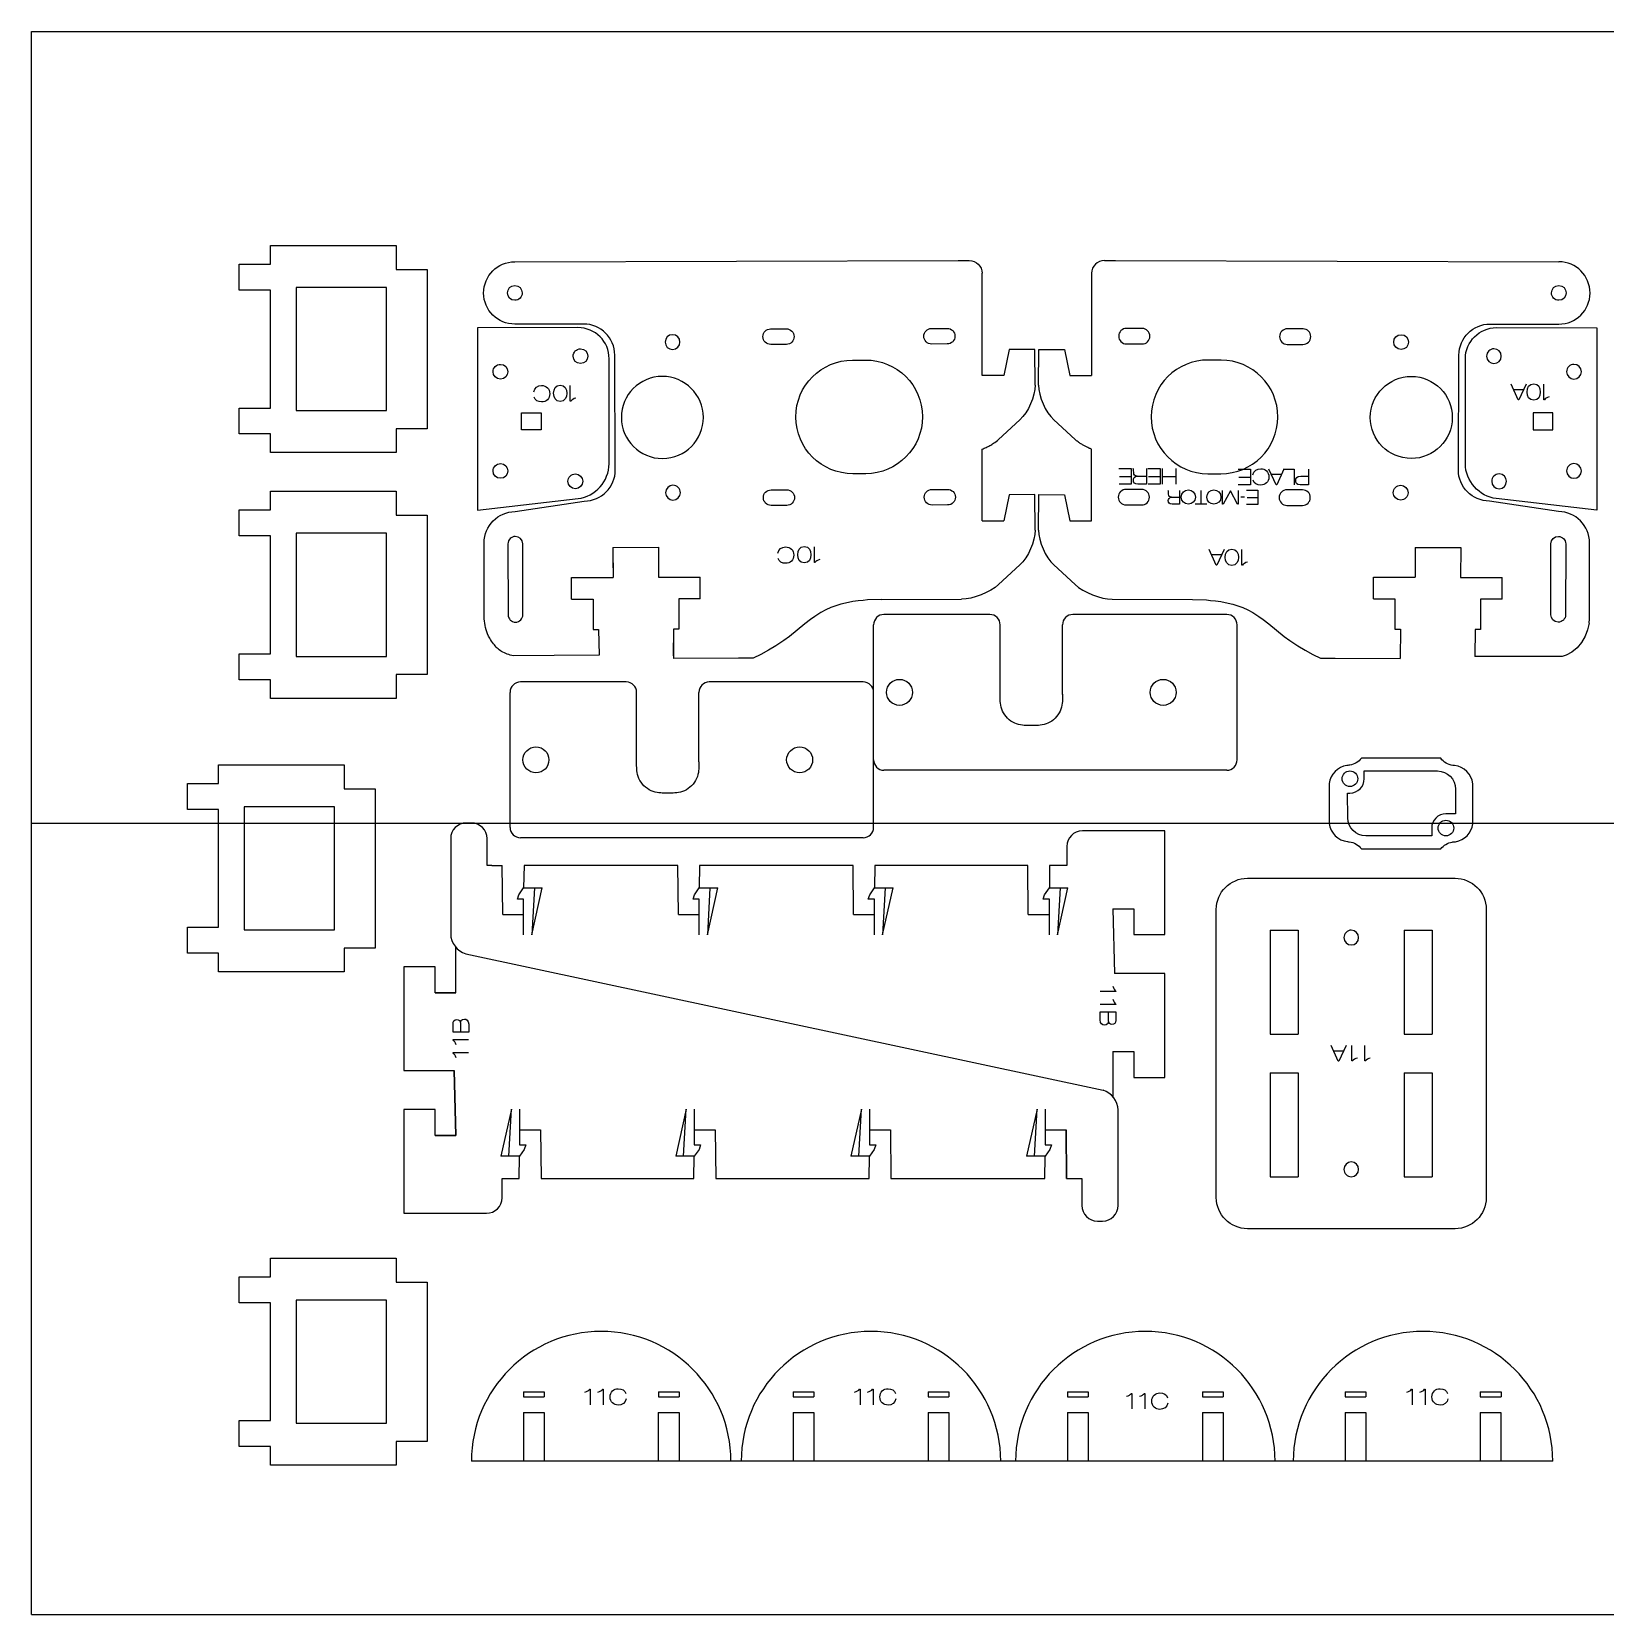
# Model space of a CAD drawing. Extents: x 0 to 610, y 0 to 305.
# Drawn here: x 0 to 303.2, y 0 to 304.8 of the extents above; entities that cross this region are included whole.
import ezdxf

# ---------------------------------------------------------------- set-up
doc = ezdxf.new("R2010")
doc.units = 0
doc.layers.add('CUTS', color=1, linetype='Continuous', true_color=0xff0000)
doc.layers.add('TEXT', color=5, linetype='Continuous', true_color=0x0000ff)
for name, color, linetype, lineweight, true_color in [('laser bed referance', 3, 'Continuous', 25, 0x00ff00), ('Layer 1', 1, 'Continuous', 25, 0xff0000), ('Referance lines', 2, 'Continuous', 25, 0xffff00)]:
    doc.layers.add(name, color=color, linetype=linetype, lineweight=lineweight, true_color=true_color)

msp = doc.modelspace()

# ---------------------------------------------------------------- linework, layer by layer
at = {"layer": 'CUTS', "color": 1, "lineweight": 25, "true_color": 0xff0000}
for p, q in [((93.07, 260.49), (178.51, 260.72)), ((178.51, 260.72), (180.64, 260.72)), ((206.68, 260.72), (208.81, 260.72)), ((208.81, 260.72), (294.26, 260.49)), ((183.12, 238.56), (183.12, 258.26)), ((204.2, 258.26), (204.2, 238.56)), ((188.3, 243.58), (187.32, 238.56)), ((193.3, 243.59), (188.3, 243.58)), ((193.32, 236.75), (193.3, 243.59)), ((194, 236.75), (194.02, 243.59)), ((194.02, 243.59), (199.02, 243.58)), ((199.02, 243.58), (200, 238.56)), ((187.32, 238.56), (183.12, 238.56)), ((200, 238.56), (204.2, 238.56)), ((200, 238.56), (204.2, 238.56)), ((183.12, 210.61), (183.12, 224.39)), ((204.2, 210.61), (204.2, 224.39)), ((188.3, 215.63), (187.32, 210.61)), ((193.3, 215.64), (188.3, 215.63)), ((193.32, 208.8), (193.3, 215.64)), ((194, 208.8), (194.02, 215.64)), ((194.02, 215.64), (199.02, 215.63)), ((199.02, 215.63), (200, 210.61)), ((183.12, 210.61), (187.32, 210.61)), ((200, 210.61), (204.2, 210.61)), ((111.99, 205.46), (120.78, 205.49)), ((111.99, 205.46), (112.01, 199.71)), ((111.99, 205.46), (111.99, 201.52)), ((120.78, 205.49), (120.8, 199.74)), ((120.78, 205.49), (120.79, 201.55)), ((266.54, 205.48), (266.52, 199.74)), ((266.54, 205.48), (275.33, 205.46)), ((275.33, 205.46), (275.31, 199.71)), ((104, 199.69), (112.01, 199.71)), ((104, 195.49), (104, 199.69)), ((120.8, 199.74), (128.8, 199.77)), ((128.8, 195.57), (128.8, 199.77)), ((258.52, 195.57), (258.52, 199.77)), ((258.52, 199.77), (266.52, 199.74)), ((275.31, 199.71), (283.32, 199.69)), ((283.32, 195.49), (283.32, 199.69)), ((104, 195.49), (108.18, 195.5)), ((108.18, 195.5), (108.18, 189.66)), ((128.8, 195.57), (124.66, 195.55)), ((128.8, 195.57), (124.66, 195.55)), ((124.66, 195.55), (124.66, 189.7)), ((124.66, 195.55), (124.66, 189.71)), ((159.26, 195.19), (158.21, 195.04)), ((160.19, 195.28), (159.26, 195.19)), ((161.01, 195.35), (160.19, 195.28)), ((163.65, 195.47), (161.01, 195.35)), ((163.65, 195.47), (179.16, 195.48)), ((208.16, 195.48), (223.68, 195.47)), ((223.68, 195.47), (226.32, 195.35)), ((226.32, 195.35), (227.13, 195.28)), ((227.13, 195.28), (228.06, 195.19)), ((228.06, 195.19), (229.11, 195.04)), ((258.52, 195.57), (262.66, 195.55)), ((262.66, 195.55), (262.66, 189.71)), ((283.32, 195.49), (279.15, 195.5)), ((279.15, 195.5), (279.15, 189.66)), ((150.91, 192.2), (150.08, 191.6)), ((152.06, 192.95), (150.91, 192.2)), ((152.99, 193.45), (152.06, 192.95)), ((153.99, 193.91), (152.99, 193.45)), ((155.92, 194.55), (153.99, 193.91)), ((156.79, 194.76), (155.92, 194.55)), ((158.21, 195.04), (156.79, 194.76)), ((229.11, 195.04), (230.53, 194.76)), ((230.53, 194.76), (231.4, 194.55)), ((231.4, 194.55), (233.33, 193.91)), ((233.33, 193.91), (234.33, 193.45)), ((234.33, 193.45), (235.26, 192.95)), ((235.26, 192.95), (236.42, 192.2)), ((236.42, 192.2), (237.24, 191.6)), ((87.23, 191.3), (87.21, 191.73)), ((108.18, 189.66), (109.22, 189.66)), ((109.22, 189.66), (109.36, 184.7)), ((123.63, 189.68), (123.61, 184.58)), ((124.66, 189.71), (123.63, 189.7)), ((124.66, 189.7), (123.63, 189.68)), ((123.63, 189.7), (123.68, 184.08)), ((148.99, 190.74), (145.99, 188.34)), ((150.08, 191.6), (148.99, 190.74)), ((237.24, 191.6), (238.33, 190.74)), ((238.33, 190.74), (241.33, 188.34)), ((262.66, 189.71), (263.7, 189.7)), ((263.7, 189.7), (263.64, 184.08)), ((278.1, 189.66), (278.05, 184.44)), ((279.15, 189.66), (278.1, 189.66)), ((299.77, 189.61), (299.27, 188.36)), ((300.05, 190.89), (299.77, 189.61)), ((300.05, 190.89), (300.11, 191.73)), ((143.35, 186.51), (141.98, 185.7)), ((144.94, 187.57), (143.35, 186.51)), ((145.99, 188.34), (144.94, 187.57)), ((241.33, 188.34), (242.38, 187.57)), ((242.38, 187.57), (243.97, 186.51)), ((243.97, 186.51), (245.34, 185.7)), ((297.74, 186.14), (296.76, 185.3)), ((298.59, 187.18), (297.74, 186.14)), ((299.27, 188.36), (298.59, 187.18)), ((100.66, 184.63), (92.82, 184.59)), ((109.36, 184.7), (100.66, 184.63)), ((136.16, 184.14), (123.68, 184.08)), ((138.98, 184.15), (136.16, 184.14)), ((140.47, 184.88), (138.98, 184.15)), ((141.98, 185.7), (140.47, 184.88)), ((245.34, 185.7), (246.85, 184.88)), ((246.85, 184.88), (248.34, 184.15)), ((248.34, 184.15), (251.16, 184.14)), ((251.16, 184.14), (263.64, 184.08)), ((294.87, 184.47), (278.07, 184.44)), ((295.66, 184.7), (294.87, 184.47)), ((296.76, 185.3), (295.66, 184.7)), ((87.73, 144.2), (87.73, 149.4)), ((218.33, 150.9), (202.43, 150.9)), ((218.33, 130.9), (218.33, 150.9)), ((88.66, 144.2), (87.73, 144.2)), ((88.66, 144.2), (90.66, 144.2)), ((90.77, 134.81), (90.66, 144.2)), ((94.87, 144.2), (94.79, 139.91)), ((124.5, 144.2), (94.87, 144.2)), ((124.6, 134.81), (124.5, 144.2)), ((124.5, 144.2), (124.5, 144.2)), ((128.7, 144.2), (128.63, 139.91)), ((158.26, 144.2), (128.7, 144.2)), ((128.7, 144.2), (128.7, 144.2)), ((158.36, 134.81), (158.26, 144.2)), ((158.26, 144.2), (158.26, 144.2)), ((162.46, 144.2), (162.39, 139.91)), ((191.91, 144.2), (162.46, 144.2)), ((192.01, 134.81), (191.91, 144.2)), ((191.91, 144.2), (191.91, 144.2)), ((234.24, 141.76), (274.23, 141.76)), ((90.77, 134.81), (94.77, 134.81)), ((124.6, 134.81), (128.6, 134.81)), ((158.36, 134.81), (162.36, 134.81)), ((192.01, 134.81), (196.01, 134.81)), ((208.33, 135.9), (212.33, 135.9)), ((208.33, 135.9), (208.63, 123.41)), ((212.33, 135.9), (212.33, 130.9)), ((280.23, 135.76), (280.24, 80.27)), ((238.64, 131.76), (244.04, 131.76)), ((238.64, 131.76), (238.64, 111.76)), ((244.04, 131.76), (244.04, 111.76)), ((264.44, 131.76), (269.84, 131.76)), ((264.44, 131.76), (264.44, 111.76)), ((269.84, 131.76), (269.84, 111.76)), ((81.73, 119.72), (81.73, 128.46)), ((212.33, 130.9), (218.33, 130.9)), ((83.63, 127.21), (206.44, 100.92)), ((77.73, 124.72), (71.73, 124.72)), ((71.73, 124.72), (71.73, 104.72)), ((77.73, 124.72), (71.73, 124.72)), ((71.73, 124.72), (71.73, 104.72)), ((77.73, 119.72), (77.73, 124.72)), ((77.73, 119.72), (77.73, 124.72)), ((218.33, 123.41), (208.63, 123.41)), ((218.33, 103.41), (218.33, 123.41)), ((77.73, 119.72), (81.73, 119.72)), ((81.73, 119.72), (77.73, 119.72)), ((238.64, 111.76), (244.04, 111.76)), ((264.44, 111.76), (269.84, 111.76)), ((208.33, 108.41), (212.33, 108.41)), ((208.33, 108.41), (208.33, 99.67)), ((212.33, 108.41), (212.33, 103.41)), ((71.73, 104.72), (81.43, 104.72)), ((71.73, 104.72), (81.43, 104.72)), ((81.73, 92.23), (81.43, 104.72)), ((81.43, 104.72), (81.73, 92.23)), ((238.64, 104.27), (244.04, 104.27)), ((238.64, 104.27), (238.64, 84.27)), ((244.04, 104.27), (244.04, 84.27)), ((264.44, 104.27), (269.84, 104.27)), ((264.44, 104.27), (264.44, 84.27)), ((269.84, 104.27), (269.84, 84.27)), ((212.33, 103.41), (218.33, 103.41)), ((77.73, 97.23), (71.73, 97.23)), ((71.73, 97.23), (71.73, 77.24)), ((77.73, 97.23), (71.73, 97.23)), ((71.73, 97.23), (71.73, 77.24)), ((77.73, 92.23), (77.73, 97.23)), ((77.73, 92.23), (77.73, 97.23)), ((77.73, 92.23), (81.73, 92.23)), ((81.73, 92.23), (77.73, 92.23)), ((94.05, 93.32), (98.05, 93.32)), ((98.05, 93.32), (98.15, 83.94)), ((127.69, 93.32), (131.69, 93.32)), ((131.69, 93.32), (131.79, 83.94)), ((161.46, 93.32), (165.46, 93.32)), ((165.46, 93.32), (165.56, 83.94)), ((195.29, 93.32), (199.29, 93.32)), ((195.29, 93.32), (199.29, 93.32)), ((199.39, 83.94), (199.29, 93.32)), ((199.29, 93.32), (199.39, 83.94)), ((127.59, 83.94), (127.66, 88.23)), ((161.36, 83.94), (161.42, 88.23)), ((195.19, 83.94), (195.27, 88.23)), ((98.15, 83.94), (127.59, 83.94)), ((131.79, 83.94), (161.36, 83.94)), ((165.56, 83.94), (195.19, 83.94)), ((199.39, 83.94), (201.39, 83.94)), ((199.39, 83.94), (201.39, 83.94)), ((201.39, 83.94), (202.33, 83.94)), ((202.33, 83.94), (202.33, 78.74)), ((238.64, 84.27), (244.04, 84.27)), ((264.44, 84.27), (269.84, 84.27)), ((71.73, 77.24), (87.63, 77.24)), ((94.73, 42.87), (98.73, 42.87)), ((94.73, 42.87), (94.73, 41.87)), ((98.73, 42.87), (98.73, 41.87)), ((120.76, 42.87), (124.76, 42.87)), ((120.76, 42.87), (120.76, 41.87)), ((124.76, 42.87), (124.76, 41.87)), ((146.7, 42.87), (150.7, 42.87)), ((146.7, 42.87), (146.7, 41.87)), ((150.7, 42.87), (150.7, 41.87)), ((172.73, 42.87), (176.73, 42.87)), ((172.73, 42.87), (172.73, 41.87)), ((176.73, 42.87), (176.73, 41.87)), ((199.56, 42.87), (203.56, 42.87)), ((199.56, 42.87), (199.56, 41.87)), ((203.56, 42.87), (203.56, 41.87)), ((225.59, 42.87), (229.59, 42.87)), ((225.59, 42.87), (225.59, 41.87)), ((229.59, 42.87), (229.59, 41.87)), ((253.07, 42.87), (257.07, 42.87)), ((253.07, 42.87), (253.07, 41.87)), ((257.07, 42.87), (257.07, 41.87)), ((279.1, 42.87), (283.1, 42.87)), ((279.1, 42.87), (279.1, 41.87)), ((283.1, 42.87), (283.1, 41.87)), ((94.73, 41.87), (98.73, 41.87)), ((120.76, 41.87), (124.76, 41.87)), ((146.7, 41.87), (150.7, 41.87)), ((172.73, 41.87), (176.73, 41.87)), ((199.56, 41.87), (203.56, 41.87)), ((225.59, 41.87), (229.59, 41.87)), ((253.07, 41.87), (257.07, 41.87)), ((279.1, 41.87), (283.1, 41.87)), ((94.73, 38.87), (98.73, 38.87)), ((94.73, 38.87), (94.73, 29.46)), ((98.73, 38.87), (98.73, 29.46)), ((120.73, 38.87), (124.73, 38.87)), ((120.73, 38.87), (120.73, 29.46)), ((124.73, 38.87), (124.73, 29.46)), ((146.7, 38.87), (150.7, 38.87)), ((146.7, 38.87), (146.7, 29.46)), ((150.7, 38.87), (150.7, 29.46)), ((172.7, 38.87), (176.7, 38.87)), ((172.7, 38.87), (172.7, 29.46)), ((176.7, 38.87), (176.7, 29.46)), ((199.56, 38.87), (203.56, 38.87)), ((199.56, 38.87), (199.56, 29.46)), ((203.56, 38.87), (203.56, 29.46)), ((225.56, 38.87), (229.56, 38.87)), ((225.56, 38.87), (225.56, 29.46)), ((229.56, 38.87), (229.56, 29.46)), ((253.07, 38.87), (257.07, 38.87)), ((253.07, 38.87), (253.07, 29.46)), ((257.07, 38.87), (257.07, 29.46)), ((279.07, 38.87), (283.07, 38.87)), ((279.07, 38.87), (279.07, 29.46)), ((283.07, 38.87), (283.07, 29.46)), ((293.07, 29.48), (84.73, 29.48))]:
    msp.add_line(p, q, dxfattribs=at)
at = {"layer": 'CUTS'}
for p, q in [((76.2, 259), (76.2, 228.32)), ((76.2, 211.68), (76.2, 181)), ((66.2, 159), (66.2, 128.32)), ((76.2, 63.99), (76.2, 33.31))]:
    msp.add_line(p, q, dxfattribs=at)
at = {"layer": 'CUTS', "color": 1, "lineweight": 25, "true_color": 0xff0000}
for points in [[(76.2, 228.32), (70.2, 228.32), (70.2, 223.72), (46, 223.72), (46, 227.32), (40, 227.32), (40, 232.31), (46, 232.31), (46, 255.01), (40, 255.01), (40, 260), (46, 260), (46, 263.6), (70.2, 263.6), (70.2, 259), (76.2, 259)], [(68.37, 255.51), (50.97, 255.51), (50.97, 231.81), (68.37, 231.81), (68.37, 255.51), (68.37, 255.51), (68.37, 255.51)], [(105.26, 247.81), (85.89, 247.75), (85.89, 212.64), (105.29, 214.88)], [(106.33, 248.49), (93.1, 248.47)], [(142.38, 247.56), (145.39, 247.57), (145.39, 247.57)], [(173.38, 247.64), (176.39, 247.65), (176.39, 247.65)], [(213.94, 247.65), (210.93, 247.65), (210.93, 247.65)], [(244.94, 247.56), (241.93, 247.57), (241.93, 247.57)], [(280.99, 248.49), (294.22, 248.47)], [(282.21, 247.81), (301.58, 247.75), (301.58, 212.64), (282.18, 214.88)], [(145.4, 244.57), (142.39, 244.56)], [(176.4, 244.65), (173.39, 244.64)], [(210.92, 244.65), (213.93, 244.65)], [(241.92, 244.57), (244.93, 244.56)], [(111.25, 221.58), (111.25, 241.8), (111.25, 241.8)], [(111.25, 221.58), (111.25, 241.8), (111.25, 241.8)], [(112.45, 220.41), (112.34, 242.51)], [(158.15, 241.55), (160.65, 241.56), (160.65, 241.56)], [(229.17, 241.55), (226.67, 241.56), (226.67, 241.56)], [(274.87, 220.41), (274.98, 242.51)], [(276.22, 221.58), (276.22, 241.8), (276.22, 241.8)], [(276.22, 221.58), (276.22, 241.8), (276.22, 241.8)], [(94.38, 230.67), (94.38, 231.39), (98.18, 231.39), (98.18, 228.09), (94.38, 228.09), (94.38, 230.67), (94.38, 230.67)], [(190.39, 230.04), (186.3, 226.28)], [(196.93, 230.04), (201.02, 226.28)], [(293.09, 230.67), (293.09, 231.39), (289.29, 231.39), (289.29, 228.09), (293.09, 228.09), (293.09, 230.67), (293.09, 230.67)], [(160.71, 219.66), (158.21, 219.65)], [(226.61, 219.66), (229.11, 219.65)], [(142.46, 216.56), (145.47, 216.57), (145.47, 216.57)], [(173.46, 216.64), (176.47, 216.65), (176.47, 216.65)], [(213.86, 216.65), (210.85, 216.65), (210.85, 216.65)], [(244.86, 216.56), (241.85, 216.57), (241.85, 216.57)], [(76.2, 181), (70.2, 181), (70.2, 176.4), (46, 176.4), (46, 180), (40, 180), (40, 184.99), (46, 184.99), (46, 207.69), (40, 207.69), (40, 212.68), (46, 212.68), (46, 216.28), (70.2, 216.28), (70.2, 211.68), (76.2, 211.68)], [(93.16, 212.37), (106.46, 214.4)], [(145.48, 213.57), (142.47, 213.56)], [(176.48, 213.65), (173.47, 213.64)], [(210.84, 213.65), (213.85, 213.65)], [(241.84, 213.57), (244.85, 213.56)], [(294.17, 212.37), (280.86, 214.4)], [(68.37, 208.19), (50.97, 208.19), (50.97, 184.49), (68.37, 184.49), (68.37, 208.19), (68.37, 208.19), (68.37, 208.19)], [(87.21, 191.73), (87.17, 206.35)], [(91.76, 206.16), (91.79, 192.5), (91.79, 192.5)], [(94.64, 192.5), (94.61, 206.17)], [(292.68, 192.5), (292.71, 206.17)], [(295.56, 206.16), (295.53, 192.5), (295.53, 192.5)], [(300.11, 191.73), (300.15, 206.35)], [(190.39, 202.09), (186.3, 198.33)], [(196.93, 202.09), (201.02, 198.33)], [(66.2, 128.32), (60.2, 128.32), (60.2, 123.72), (36, 123.72), (36, 127.32), (30, 127.32), (30, 132.31), (36, 132.31), (36, 155.01), (30, 155.01), (30, 160), (36, 160), (36, 163.6), (60.2, 163.6), (60.2, 159), (66.2, 159)], [(58.37, 155.51), (40.97, 155.51), (40.97, 131.81), (58.37, 131.81), (58.37, 155.51), (58.37, 155.51), (58.37, 155.51)], [(80.73, 149.4), (80.73, 148.7)], [(84.73, 152.4), (83.73, 152.4)], [(199.43, 147.9), (199.43, 144.2), (196.1, 144.2), (196.07, 139.91)], [(80.73, 141.2), (80.73, 140.49)], [(94.79, 130.87), (94.79, 137.71), (93.59, 137.71), (93.87, 138.59), (94.79, 139.91), (96.85, 139.91), (96.35, 130.87), (98.36, 139.91)], [(96.85, 139.91), (98.36, 139.91)], [(128.63, 130.87), (128.63, 137.71), (127.43, 137.71), (127.71, 138.59), (128.63, 139.91), (130.69, 139.91), (130.19, 130.87), (132.2, 139.91)], [(130.69, 139.91), (132.2, 139.91)], [(162.39, 130.87), (162.39, 137.71), (161.19, 137.71), (161.48, 138.59), (162.39, 139.91), (164.45, 139.91), (163.95, 130.87), (165.96, 139.91)], [(164.45, 139.91), (165.96, 139.91)], [(196.08, 130.87), (196.08, 137.71), (194.87, 137.71), (195.16, 138.59), (196.07, 139.91), (198.13, 139.91), (197.63, 130.87), (199.64, 139.91)], [(198.13, 139.91), (199.64, 139.91)], [(80.73, 134.49), (80.73, 131.01)], [(228.24, 80.27), (228.24, 135.76)], [(93.98, 97.26), (93.98, 90.42), (95.18, 90.42), (94.9, 89.54), (93.98, 88.23), (91.92, 88.23), (92.42, 97.26), (90.41, 88.23)], [(127.66, 97.26), (127.66, 90.42), (128.86, 90.42), (128.58, 89.54), (127.66, 88.23), (125.61, 88.23), (126.1, 97.26), (124.09, 88.23)], [(161.42, 97.26), (161.42, 90.42), (162.62, 90.42), (162.34, 89.54), (161.42, 88.23), (159.37, 88.23), (159.87, 97.26), (157.85, 88.23)], [(195.26, 97.26), (195.26, 90.42), (196.47, 90.42), (196.18, 89.54), (195.27, 88.23), (193.21, 88.23), (193.71, 97.26), (191.7, 88.23)], [(209.33, 93.64), (209.33, 97.13)], [(91.92, 88.23), (90.41, 88.23)], [(90.63, 80.24), (90.63, 83.94), (93.95, 83.94), (93.98, 88.23)], [(125.61, 88.23), (124.09, 88.23)], [(159.37, 88.23), (157.85, 88.23)], [(193.21, 88.23), (191.7, 88.23)], [(209.33, 86.94), (209.33, 87.64)], [(209.33, 78.74), (209.33, 79.44)], [(205.33, 75.74), (206.33, 75.74)], [(274.24, 74.27), (234.24, 74.27)], [(76.2, 33.31), (70.2, 33.31), (70.2, 28.71), (46, 28.71), (46, 32.31), (40, 32.31), (40, 37.3), (46, 37.3), (46, 60), (40, 60), (40, 64.99), (46, 64.99), (46, 68.59), (70.2, 68.59), (70.2, 63.99), (76.2, 63.99)], [(68.37, 60.5), (50.97, 60.5), (50.97, 36.8), (68.37, 36.8), (68.37, 60.5), (68.37, 60.5), (68.37, 60.5)]]:
    msp.add_lwpolyline(points, dxfattribs=at)
at = {"layer": 'CUTS', "color": 1, "true_color": 0xff0000}
for points in [[(271.47, 164.86), (256.18, 164.86), (256.18, 164.86)], [(256.74, 160.92), (256.73, 162.42), (270.83, 162.42)], [(274.14, 163.46), (273.99, 163.47)], [(250, 160), (250, 159.03), (250, 152.31)], [(255.48, 160.92), (255.48, 160.92)], [(274.33, 158.92), (274.33, 154.17), (272.48, 154.16)], [(277.67, 152.27), (277.67, 153.24), (277.67, 159.96)], [(253.57, 153.42), (253.53, 158.17), (253.98, 158.16)], [(269.73, 151.42), (269.73, 149.92), (257.07, 149.92), (257.07, 149.92)], [(273.98, 151.42), (273.98, 151.42)], [(253.53, 148.81), (253.68, 148.8)], [(256.2, 147.41), (271.49, 147.41)]]:
    msp.add_lwpolyline(points, dxfattribs=at)
at = {"layer": 'CUTS', "color": 1, "lineweight": 25, "true_color": 0xff0000}
for points in [[(87.08, 254.46), (87.07, 257.77), (89.75, 260.48), (93.07, 260.49)], [(180.64, 260.72), (182, 260.73), (183.11, 259.62), (183.12, 258.26)], [(206.68, 260.72), (205.32, 260.73), (204.21, 259.62), (204.2, 258.26)], [(300.24, 254.46), (300.25, 257.77), (297.57, 260.48), (294.26, 260.49)], [(93.1, 248.47), (89.78, 248.47), (87.09, 251.14), (87.08, 254.46)], [(91.67, 254.49), (91.67, 255.28), (92.3, 255.91), (93.09, 255.91)], [(93.09, 253.06), (92.3, 253.06), (91.67, 253.7), (91.67, 254.49)], [(93.09, 255.91), (93.88, 255.91), (94.52, 255.28), (94.52, 254.49)], [(94.52, 254.49), (94.52, 253.7), (93.88, 253.06), (93.09, 253.06)], [(292.8, 254.49), (292.8, 255.28), (293.44, 255.91), (294.23, 255.91)], [(294.23, 253.06), (293.44, 253.06), (292.8, 253.7), (292.8, 254.49)], [(294.22, 248.47), (297.54, 248.47), (300.23, 251.14), (300.24, 254.46)], [(294.23, 255.91), (295.02, 255.91), (295.65, 255.28), (295.65, 254.49)], [(295.65, 254.49), (295.65, 253.7), (295.02, 253.06), (294.23, 253.06)], [(111.25, 241.8), (111.26, 245.11), (108.58, 247.8), (105.26, 247.81)], [(112.34, 242.51), (112.34, 245.82), (109.64, 248.5), (106.33, 248.49)], [(140.88, 246.06), (140.88, 246.88), (141.55, 247.56), (142.38, 247.56)], [(145.39, 247.57), (146.22, 247.57), (146.89, 246.9), (146.89, 246.07)], [(171.88, 246.14), (171.88, 246.97), (172.55, 247.64), (173.38, 247.64)], [(176.39, 247.65), (177.22, 247.66), (177.89, 246.99), (177.89, 246.16)], [(210.93, 247.65), (210.1, 247.66), (209.43, 246.99), (209.43, 246.16)], [(215.44, 246.14), (215.44, 246.97), (214.77, 247.64), (213.94, 247.65)], [(241.93, 247.57), (241.1, 247.57), (240.43, 246.9), (240.43, 246.07)], [(246.44, 246.06), (246.44, 246.89), (245.77, 247.56), (244.94, 247.56)], [(274.98, 242.51), (274.99, 245.82), (277.68, 248.5), (280.99, 248.49)], [(276.22, 241.8), (276.22, 245.11), (278.9, 247.8), (282.21, 247.81)], [(123.47, 246.44), (122.68, 246.44), (122.05, 245.8), (122.05, 245.01)], [(122.05, 245.01), (122.05, 244.22), (122.69, 243.59), (123.48, 243.59)], [(124.9, 245.02), (124.9, 245.8), (124.26, 246.44), (123.47, 246.44)], [(123.48, 243.59), (124.27, 243.59), (124.9, 244.23), (124.9, 245.02)], [(142.39, 244.56), (141.56, 244.56), (140.89, 245.23), (140.88, 246.06)], [(146.89, 246.07), (146.89, 245.24), (146.23, 244.57), (145.4, 244.57)], [(173.39, 244.64), (172.56, 244.64), (171.89, 245.31), (171.88, 246.14)], [(177.89, 246.16), (177.89, 245.33), (177.22, 244.65), (176.4, 244.65)], [(209.43, 246.16), (209.43, 245.33), (210.1, 244.66), (210.92, 244.65)], [(213.93, 244.65), (214.76, 244.64), (215.44, 245.31), (215.44, 246.14)], [(240.43, 246.07), (240.43, 245.24), (241.1, 244.57), (241.92, 244.57)], [(244.93, 244.56), (245.76, 244.56), (246.44, 245.23), (246.44, 246.06)], [(262.42, 245.02), (262.42, 245.81), (263.06, 246.44), (263.85, 246.44)], [(263.84, 243.59), (263.06, 243.59), (262.42, 244.23), (262.42, 245.02)], [(265.27, 245.01), (265.27, 244.22), (264.63, 243.59), (263.84, 243.59)], [(263.85, 246.44), (264.64, 246.44), (265.27, 245.8), (265.27, 245.01)], [(104.32, 242.3), (104.32, 243.09), (104.96, 243.73), (105.75, 243.73)], [(105.75, 240.88), (104.96, 240.88), (104.32, 241.52), (104.32, 242.3)], [(105.75, 243.73), (106.54, 243.73), (107.17, 243.09), (107.17, 242.3)], [(107.17, 242.3), (107.17, 241.52), (106.54, 240.88), (105.75, 240.88)], [(147.23, 230.57), (147.21, 236.62), (152.1, 241.54), (158.15, 241.55)], [(160.65, 241.56), (166.7, 241.58), (171.61, 236.69), (171.63, 230.64)], [(226.67, 241.56), (220.62, 241.58), (215.71, 236.69), (215.69, 230.64)], [(240.09, 230.57), (240.11, 236.62), (235.22, 241.54), (229.17, 241.55)], [(281.73, 243.73), (280.94, 243.73), (280.3, 243.09), (280.3, 242.3)], [(280.3, 242.3), (280.3, 241.52), (280.94, 240.88), (281.73, 240.88)], [(283.15, 242.3), (283.15, 243.09), (282.51, 243.73), (281.73, 243.73)], [(281.73, 240.88), (282.51, 240.88), (283.15, 241.52), (283.15, 242.3)], [(88.9, 239.3), (88.9, 240.09), (89.54, 240.73), (90.33, 240.73)], [(90.33, 237.88), (89.54, 237.88), (88.9, 238.52), (88.9, 239.3)], [(90.33, 240.73), (91.11, 240.73), (91.75, 240.09), (91.75, 239.3)], [(91.75, 239.3), (91.75, 238.52), (91.11, 237.88), (90.33, 237.88)], [(121.49, 238.4), (117.13, 238.39), (113.6, 234.84), (113.61, 230.48)], [(129.41, 230.52), (129.4, 234.89), (125.86, 238.41), (121.49, 238.4)], [(257.91, 230.52), (257.92, 234.89), (261.47, 238.41), (265.83, 238.4)], [(265.83, 238.4), (270.19, 238.39), (273.72, 234.84), (273.71, 230.48)], [(297.15, 240.73), (296.36, 240.73), (295.72, 240.09), (295.72, 239.3)], [(295.72, 239.3), (295.72, 238.52), (296.36, 237.88), (297.15, 237.88)], [(298.57, 239.3), (298.57, 240.09), (297.94, 240.73), (297.15, 240.73)], [(297.15, 237.88), (297.94, 237.88), (298.57, 238.52), (298.57, 239.3)], [(193.32, 236.75), (193.33, 234.55), (192.01, 231.53), (190.39, 230.04)], [(194, 236.75), (193.99, 234.55), (195.31, 231.53), (196.93, 230.04)], [(113.61, 230.48), (113.63, 226.12), (117.17, 222.59), (121.54, 222.6)], [(121.54, 222.6), (125.9, 222.61), (129.43, 226.16), (129.41, 230.52)], [(158.21, 219.65), (152.16, 219.64), (147.25, 224.53), (147.23, 230.57)], [(171.63, 230.64), (171.65, 224.59), (166.76, 219.68), (160.71, 219.66)], [(215.69, 230.64), (215.67, 224.59), (220.56, 219.68), (226.61, 219.66)], [(229.11, 219.65), (235.16, 219.64), (240.08, 224.53), (240.09, 230.57)], [(265.79, 222.6), (261.42, 222.61), (257.9, 226.16), (257.91, 230.52)], [(273.71, 230.48), (273.69, 226.12), (270.15, 222.59), (265.79, 222.6)], [(88.9, 220.2), (88.9, 220.99), (89.54, 221.63), (90.33, 221.63)], [(90.33, 218.78), (89.54, 218.78), (88.9, 219.42), (88.9, 220.2)], [(90.33, 221.63), (91.11, 221.63), (91.75, 220.99), (91.75, 220.2)], [(91.75, 220.2), (91.75, 219.42), (91.11, 218.78), (90.33, 218.78)], [(103.32, 218.2), (103.32, 218.99), (103.96, 219.63), (104.75, 219.63)], [(104.75, 219.63), (105.54, 219.63), (106.17, 218.99), (106.17, 218.2)], [(105.29, 214.88), (108.57, 215.26), (111.25, 218.28), (111.25, 221.58)], [(106.46, 214.4), (109.78, 214.41), (112.46, 217.1), (112.45, 220.41)], [(280.86, 214.4), (277.54, 214.41), (274.87, 217.1), (274.87, 220.41)], [(282.18, 214.88), (278.91, 215.26), (276.22, 218.28), (276.22, 221.58)], [(282.73, 219.63), (281.94, 219.63), (281.3, 218.99), (281.3, 218.2)], [(284.15, 218.2), (284.15, 218.99), (283.51, 219.63), (282.73, 219.63)], [(297.15, 221.63), (296.36, 221.63), (295.72, 220.99), (295.72, 220.2)], [(295.72, 220.2), (295.72, 219.42), (296.36, 218.78), (297.15, 218.78)], [(298.57, 220.2), (298.57, 220.99), (297.94, 221.63), (297.15, 221.63)], [(297.15, 218.78), (297.94, 218.78), (298.57, 219.42), (298.57, 220.2)], [(104.75, 216.78), (103.96, 216.78), (103.32, 217.42), (103.32, 218.2)], [(106.17, 218.2), (106.17, 217.42), (105.54, 216.78), (104.75, 216.78)], [(123.55, 217.43), (122.76, 217.43), (122.13, 216.79), (122.13, 216)], [(124.98, 216.01), (124.98, 216.8), (124.34, 217.44), (123.55, 217.43)], [(140.97, 215.06), (140.97, 215.88), (141.63, 216.56), (142.46, 216.56)], [(145.47, 216.57), (146.3, 216.57), (146.97, 215.9), (146.98, 215.07)], [(171.97, 215.14), (171.97, 215.97), (172.63, 216.64), (173.46, 216.64)], [(176.47, 216.65), (177.3, 216.66), (177.97, 215.99), (177.98, 215.16)], [(210.85, 216.65), (210.02, 216.66), (209.35, 215.99), (209.34, 215.16)], [(215.35, 215.14), (215.36, 215.97), (214.69, 216.64), (213.86, 216.65)], [(241.85, 216.57), (241.02, 216.57), (240.35, 215.9), (240.34, 215.07)], [(246.35, 215.06), (246.36, 215.89), (245.69, 216.56), (244.86, 216.56)], [(262.34, 216.01), (262.34, 216.8), (262.98, 217.44), (263.77, 217.43)], [(263.77, 217.43), (264.56, 217.43), (265.19, 216.79), (265.19, 216.01)], [(281.3, 218.2), (281.3, 217.42), (281.94, 216.78), (282.73, 216.78)], [(282.73, 216.78), (283.51, 216.78), (284.15, 217.42), (284.15, 218.2)], [(122.13, 216), (122.13, 215.22), (122.77, 214.58), (123.56, 214.58)], [(123.56, 214.58), (124.34, 214.59), (124.98, 215.23), (124.98, 216.01)], [(142.47, 213.56), (141.64, 213.56), (140.97, 214.23), (140.97, 215.06)], [(146.98, 215.07), (146.98, 214.24), (146.31, 213.57), (145.48, 213.57)], [(173.47, 213.64), (172.64, 213.64), (171.97, 214.31), (171.97, 215.14)], [(177.98, 215.16), (177.98, 214.33), (177.31, 213.65), (176.48, 213.65)], [(209.34, 215.16), (209.34, 214.33), (210.01, 213.66), (210.84, 213.65)], [(213.85, 213.65), (214.68, 213.64), (215.35, 214.31), (215.35, 215.14)], [(240.34, 215.07), (240.34, 214.24), (241.01, 213.57), (241.84, 213.57)], [(244.85, 213.56), (245.68, 213.56), (246.35, 214.23), (246.35, 215.06)], [(263.76, 214.58), (262.98, 214.59), (262.34, 215.23), (262.34, 216.01)], [(265.19, 216.01), (265.19, 215.22), (264.55, 214.58), (263.76, 214.58)], [(87.17, 206.35), (87.16, 209.66), (89.84, 212.36), (93.16, 212.37)], [(300.15, 206.35), (300.16, 209.66), (297.48, 212.36), (294.17, 212.37)], [(93.18, 207.59), (92.39, 207.58), (91.75, 206.95), (91.76, 206.16)], [(94.61, 206.17), (94.6, 206.95), (93.96, 207.59), (93.18, 207.59)], [(193.32, 208.8), (193.33, 206.6), (192.01, 203.58), (190.39, 202.09)], [(194, 208.8), (193.99, 206.6), (195.31, 203.58), (196.93, 202.09)], [(292.71, 206.17), (292.72, 206.96), (293.36, 207.59), (294.14, 207.59)], [(294.14, 207.59), (294.93, 207.59), (295.57, 206.95), (295.56, 206.16)], [(186.3, 198.33), (184.68, 196.84), (181.36, 195.49), (179.16, 195.48)], [(201.02, 198.33), (202.64, 196.84), (205.96, 195.49), (208.16, 195.48)], [(91.79, 192.5), (91.8, 191.71), (92.44, 191.07), (93.22, 191.07)], [(93.22, 191.07), (94.01, 191.08), (94.65, 191.72), (94.64, 192.5)], [(294.1, 191.08), (293.31, 191.08), (292.68, 191.72), (292.68, 192.5)], [(295.53, 192.5), (295.53, 191.71), (294.89, 191.07), (294.1, 191.08)], [(83.73, 152.4), (82.07, 152.4), (80.73, 151.05), (80.73, 149.4)], [(87.73, 149.4), (87.73, 151.05), (86.38, 152.4), (84.73, 152.4)], [(202.43, 150.9), (200.78, 150.9), (199.43, 149.55), (199.43, 147.9)], [(80.73, 148.7), (80.73, 147.05), (80.73, 142.85), (80.73, 141.2)], [(80.73, 140.49), (80.73, 138.84), (80.73, 136.14), (80.73, 134.49)], [(228.24, 135.76), (228.24, 139.07), (230.93, 141.76), (234.24, 141.76)], [(274.23, 141.76), (277.55, 141.76), (280.23, 139.07), (280.23, 135.76)], [(254.24, 131.76), (253.45, 131.76), (252.81, 131.12), (252.81, 130.33)], [(255.66, 130.33), (255.66, 131.12), (255.03, 131.76), (254.24, 131.76)], [(80.73, 131.01), (80.73, 129.36), (82.03, 127.65), (83.62, 127.21)], [(252.81, 130.33), (252.81, 129.55), (253.45, 128.91), (254.24, 128.91)], [(254.24, 128.91), (255.03, 128.91), (255.66, 129.55), (255.66, 130.33)], [(209.33, 97.13), (209.33, 98.78), (208.03, 100.48), (206.44, 100.92)], [(209.33, 87.64), (209.33, 89.29), (209.33, 91.99), (209.33, 93.64)], [(209.33, 79.44), (209.33, 81.09), (209.33, 85.29), (209.33, 86.94)], [(254.24, 87.12), (253.45, 87.12), (252.81, 86.48), (252.81, 85.7)], [(252.81, 85.7), (252.81, 84.91), (253.45, 84.27), (254.24, 84.27)], [(255.66, 85.7), (255.66, 86.48), (255.03, 87.12), (254.24, 87.12)], [(254.24, 84.27), (255.03, 84.27), (255.66, 84.91), (255.66, 85.7)], [(87.63, 77.24), (89.28, 77.24), (90.63, 78.58), (90.63, 80.24)], [(234.24, 74.27), (230.93, 74.27), (228.24, 76.96), (228.24, 80.27)], [(280.24, 80.27), (280.24, 76.96), (277.55, 74.27), (274.24, 74.27)], [(202.33, 78.74), (202.33, 77.08), (203.68, 75.74), (205.33, 75.74)], [(206.33, 75.74), (207.98, 75.74), (209.33, 77.08), (209.33, 78.74)], [(109.73, 54.48), (95.92, 54.48), (84.73, 43.29), (84.73, 29.48)], [(134.73, 29.48), (134.73, 43.29), (123.53, 54.48), (109.73, 54.48)], [(161.7, 54.48), (147.9, 54.48), (136.7, 43.29), (136.7, 29.48)], [(186.7, 29.48), (186.7, 43.29), (175.51, 54.48), (161.7, 54.48)], [(214.56, 54.48), (200.75, 54.48), (189.56, 43.29), (189.56, 29.48)], [(239.56, 29.48), (239.56, 43.29), (228.36, 54.48), (214.56, 54.48)], [(268.07, 54.48), (254.26, 54.48), (243.07, 43.29), (243.07, 29.48)], [(293.07, 29.48), (293.07, 43.29), (281.88, 54.48), (268.07, 54.48)]]:
    msp.add_open_spline(points, degree=3, dxfattribs=at)
for points, knots in [([(183.12, 224.39), (183.38, 224.5), (183.88, 224.73), (184.63, 225.07), (185.44, 225.58), (185.98, 226.02), (186.3, 226.28)], [0, 0, 0, 0, 0.851956, 1.642742, 2.480928, 3.722202, 3.722202, 3.722202, 3.722202]), ([(204.2, 224.39), (204.03, 224.46), (203.7, 224.59), (203.23, 224.85), (202.7, 225.09), (202.16, 225.43), (201.57, 225.79), (201.21, 226.11), (201.02, 226.28)], [0, 0, 0, 0, 0.56996, 1.043889, 1.636262, 2.295042, 2.956349, 3.722256, 3.722256, 3.722256, 3.722256]), ([(92.82, 184.59), (92.02, 184.8), (90.52, 185.21), (89.1, 186.67), (88.14, 188.11), (87.48, 189.59), (87.31, 190.74), (87.23, 191.3)], [0, 0, 0, 0, 2.433095, 4.57217, 5.897493, 7.664195, 9.361944, 9.361944, 9.361944, 9.361944])]:
    msp.add_open_spline(points, degree=3, knots=knots, dxfattribs=at)
at = {"layer": 'CUTS', "color": 1, "true_color": 0xff0000}
for points in [[(256.18, 164.86), (255.65, 164.16), (254.86, 163.67), (253.96, 163.53)], [(273.83, 163.48), (272.86, 163.6), (272.02, 164.12), (271.47, 164.86)], [(253.38, 163.48), (251.61, 163.21), (250.22, 161.79), (250, 160)], [(252.48, 160.92), (252.48, 161.74), (253.15, 162.42), (253.98, 162.42)], [(253.74, 163.52), (253.62, 163.51), (253.5, 163.5), (253.38, 163.48)], [(253.96, 163.53), (253.88, 163.53), (253.81, 163.52), (253.74, 163.52)], [(253.98, 162.42), (254.81, 162.42), (255.48, 161.74), (255.48, 160.92)], [(270.83, 162.42), (272.76, 162.42), (274.33, 160.85), (274.33, 158.92)], [(273.99, 163.47), (273.94, 163.48), (273.88, 163.48), (273.83, 163.48)], [(277.67, 159.96), (277.45, 161.8), (275.99, 163.25), (274.14, 163.46)], [(253.98, 159.42), (253.15, 159.42), (252.48, 160.09), (252.48, 160.92)], [(255.48, 160.92), (255.48, 160.09), (254.81, 159.42), (253.98, 159.42)], [(253.98, 158.16), (255.5, 158.16), (256.74, 159.39), (256.74, 160.92)], [(257.07, 149.92), (255.14, 149.92), (253.57, 151.48), (253.57, 153.42)], [(272.48, 154.16), (270.96, 154.16), (269.73, 152.93), (269.73, 151.42)], [(270.98, 151.42), (270.98, 152.24), (271.65, 152.92), (272.48, 152.92)], [(272.48, 152.92), (273.31, 152.92), (273.98, 152.24), (273.98, 151.42)], [(250, 152.31), (250.22, 150.47), (251.68, 149.02), (253.53, 148.81)], [(272.48, 149.92), (271.65, 149.92), (270.98, 150.59), (270.98, 151.42)], [(273.98, 151.42), (273.98, 150.59), (273.31, 149.92), (272.48, 149.92)], [(274.29, 148.79), (276.06, 149.06), (277.46, 150.48), (277.67, 152.27)], [(253.68, 148.8), (253.74, 148.79), (253.79, 148.79), (253.85, 148.79)], [(253.85, 148.79), (254.81, 148.67), (255.65, 148.15), (256.2, 147.41)], [(271.49, 147.41), (272.02, 148.11), (272.81, 148.6), (273.71, 148.74)], [(273.71, 148.74), (273.79, 148.74), (273.86, 148.75), (273.94, 148.75)], [(273.94, 148.75), (274.06, 148.76), (274.17, 148.77), (274.29, 148.79)]]:
    msp.add_open_spline(points, degree=3, dxfattribs=at)
at = {"layer": 'laser bed referance'}
for p, q in [((0, 304.8), (609.6, 304.8)), ((0, 0), (0, 304.8)), ((0, 0), (609.6, 0))]:
    msp.add_line(p, q, dxfattribs=at)
at = {"layer": 'Layer 1', "color": 1, "lineweight": 25, "true_color": 0xff0000}
for p, q in [((184.6, 192.56), (164.21, 192.56)), ((230.25, 192.56), (200.6, 192.56)), ((162.21, 164.56), (162.21, 190.56)), ((186.6, 182.36), (186.6, 190.56)), ((198.6, 182.36), (198.6, 190.56)), ((232.25, 164.56), (232.25, 190.56)), ((92.17, 151.56), (92.17, 177.56)), ((114.56, 179.56), (94.17, 179.56)), ((116.56, 169.36), (116.56, 177.56)), ((128.56, 169.36), (128.56, 177.56)), ((160.21, 179.56), (130.56, 179.56)), ((162.21, 151.56), (162.21, 177.56)), ((192.6, 162.56), (164.21, 162.56)), ((230.25, 162.56), (192.6, 162.56)), ((122.56, 149.56), (94.17, 149.56)), ((160.21, 149.56), (122.56, 149.56))]:
    msp.add_line(p, q, dxfattribs=at)
for centre in [(167.2, 177.56), (218, 177.56), (97.16, 164.56), (147.96, 164.56)]:
    msp.add_circle(centre, 2.5, dxfattribs=at)
for centre, start, end in [((164.21, 190.56), 90, 180), ((184.6, 190.56), 0, 90), ((200.6, 190.56), 90, 180), ((230.25, 190.56), 360, 90), ((94.17, 177.56), 90, 180), ((114.56, 177.56), 0, 90), ((130.56, 177.56), 90, 180), ((160.21, 177.56), 360, 90), ((164.21, 164.56), 180, 270), ((230.25, 164.56), 270, 0), ((94.17, 151.56), 180, 270), ((160.21, 151.56), 270, 0)]:
    msp.add_arc(centre, 2, start, end, dxfattribs=at)
for points in [[(186.6, 177.17), (186.6, 177.17), (186.6, 182.36), (186.6, 182.36)], [(198.6, 177.17), (198.6, 177.17), (198.6, 182.36), (198.6, 182.36)], [(198.6, 177.21), (198.6, 177.19), (198.6, 177.18), (198.6, 177.17), (198.6, 177.17), (198.6, 173.86), (195.91, 171.17), (192.6, 171.17), (192.6, 171.17), (189.29, 171.17), (186.6, 173.86), (186.6, 177.17), (186.6, 177.17), (186.6, 177.18), (186.6, 177.19), (186.6, 177.2)], [(116.56, 164.17), (116.56, 164.17), (116.56, 169.36), (116.56, 169.36)], [(128.56, 164.17), (128.56, 164.17), (128.56, 169.36), (128.56, 169.36)], [(128.56, 164.21), (128.56, 164.19), (128.56, 164.18), (128.56, 164.17), (128.56, 164.17), (128.56, 160.86), (125.87, 158.17), (122.56, 158.17), (122.56, 158.17), (119.25, 158.17), (116.56, 160.86), (116.56, 164.17), (116.56, 164.17), (116.56, 164.18), (116.56, 164.19), (116.56, 164.2)]]:
    msp.add_open_spline(points, degree=3, dxfattribs=at)
at = {"layer": 'Referance lines'}
msp.add_line((0, 152.4), (609.6, 152.4), dxfattribs=at)
at = {"layer": 'TEXT', "color": 5, "lineweight": 25, "true_color": 0x0000ff}
for points in [[(103.89, 233.67), (103.78, 233.67), (103.78, 236.65)], [(287.91, 236.91), (286.52, 233.89), (286.41, 233.89), (285.03, 236.91)], [(285.48, 235.91), (287.46, 235.91)], [(291.45, 233.91), (291.34, 233.91), (291.34, 236.89)], [(209.48, 220.66), (211.86, 220.66), (211.86, 217.64), (209.51, 217.64)], [(214.76, 220.66), (214.76, 217.64), (213.1, 217.64)], [(215.06, 220.66), (217.44, 220.66), (217.44, 217.64), (215.09, 217.64)], [(217.87, 217.64), (217.87, 220.66)], [(220.46, 220.66), (220.46, 217.64)], [(232.44, 220.56), (234.82, 220.56), (234.82, 217.54), (232.47, 217.54)], [(241.26, 220.56), (239.87, 217.54), (239.76, 217.54), (238.38, 220.56)], [(238.83, 219.57), (240.81, 219.57)], [(241.12, 220.56), (243.24, 220.56), (243.24, 217.54)], [(245.99, 220.56), (245.99, 217.54), (244.38, 217.54)], [(211.86, 219.05), (209.61, 219.05)], [(212.98, 219.19), (212.99, 219.2), (214.76, 219.2)], [(217.44, 219.05), (215.18, 219.05)], [(220.46, 219.05), (217.87, 219.05)], [(221.15, 216.43), (221.15, 213.81), (219.71, 213.81)], [(225.28, 216.43), (225.28, 213.81)], [(232.44, 216.43), (232.44, 213.81), (232.32, 213.81), (230.95, 216.35), (230.94, 216.35), (229.57, 213.81), (229.45, 213.81), (229.45, 216.43)], [(234.82, 218.95), (232.57, 218.95)], [(234.06, 216.49), (236.21, 216.49), (236.21, 213.75), (234.08, 213.75)], [(244.5, 219.19), (245.99, 219.19)], [(219.61, 215.15), (219.61, 215.16), (221.15, 215.16)], [(226.42, 213.81), (224.16, 213.81)], [(233.68, 215.18), (232.98, 215.18)], [(236.21, 215.02), (234.17, 215.02)], [(150.91, 202.58), (150.8, 202.58), (150.8, 205.56)], [(229.75, 205.08), (228.35, 202.06), (228.24, 202.06), (226.86, 205.09)], [(233.28, 202.08), (233.17, 202.08), (233.17, 205.06)], [(227.32, 204.09), (229.29, 204.08)], [(208.86, 120.03), (208.86, 119.92), (205.88, 119.92)], [(205.86, 114.5), (205.86, 116.03), (208.88, 116.03), (208.88, 116.03)], [(208.86, 117.53), (208.86, 117.42), (205.88, 117.42)], [(207.44, 114.25), (207.44, 116.03)], [(208.88, 116.03), (208.88, 114.39)], [(81.18, 112.1), (81.18, 113.74)], [(84.2, 113.63), (84.2, 112.1), (81.18, 112.1), (81.18, 112.1)], [(82.61, 113.89), (82.62, 113.89)], [(82.61, 113.88), (82.61, 112.1)], [(207.45, 114.25), (207.44, 114.25)], [(81.2, 110.61), (81.2, 110.72), (84.18, 110.72)], [(81.2, 108.11), (81.2, 108.21), (84.18, 108.21)], [(253.24, 109.53), (251.85, 106.51), (251.74, 106.51), (250.36, 109.53)], [(250.81, 108.53), (252.79, 108.53)], [(254.47, 106.58), (254.36, 106.58), (254.36, 109.56)], [(256.97, 106.58), (256.86, 106.58), (256.86, 109.56)], [(107.52, 43.36), (107.63, 43.36), (107.63, 40.38)], [(110.02, 43.36), (110.13, 43.36), (110.13, 40.38)], [(159.5, 43.36), (159.61, 43.36), (159.61, 40.38)], [(162, 43.36), (162.11, 43.36), (162.11, 40.38)], [(265.87, 43.36), (265.98, 43.36), (265.98, 40.38)], [(268.37, 43.36), (268.48, 43.36), (268.48, 40.38)], [(211.88, 42.55), (211.99, 42.55), (211.99, 39.57)], [(214.38, 42.55), (214.49, 42.55), (214.49, 39.57)]]:
    msp.add_lwpolyline(points, dxfattribs=at)
for points in [[(96.74, 235.43), (96.83, 236.24), (97.56, 236.65), (98.25, 236.65)], [(98.25, 236.65), (99.12, 236.65), (99.82, 236.07), (99.82, 235.07)], [(99.82, 235.07), (99.82, 234.07), (99.12, 233.49), (98.25, 233.49)], [(100.57, 235.16), (100.57, 235.99), (100.91, 236.71), (101.84, 236.71)], [(101.84, 233.6), (100.91, 233.6), (100.57, 234.32), (100.57, 235.16)], [(101.84, 236.71), (102.77, 236.71), (103.1, 235.99), (103.1, 235.16)], [(103.1, 235.16), (103.1, 234.32), (102.77, 233.6), (101.84, 233.6)], [(288.13, 235.4), (288.13, 236.24), (288.47, 236.96), (289.4, 236.96)], [(289.4, 233.84), (288.47, 233.84), (288.13, 234.56), (288.13, 235.4)], [(289.4, 236.96), (290.33, 236.96), (290.66, 236.24), (290.66, 235.4)], [(290.66, 235.4), (290.66, 234.56), (290.33, 233.84), (289.4, 233.84)], [(98.25, 233.49), (97.54, 233.49), (96.97, 233.78), (96.81, 234.44)], [(104.83, 234.23), (104.37, 234.12), (104.07, 233.87), (103.89, 233.67)], [(292.39, 234.47), (291.93, 234.36), (291.62, 234.12), (291.45, 233.91)], [(212.32, 219.83), (212.32, 219.94), (212.31, 220.54), (212.25, 220.66)], [(212.99, 219.2), (212.52, 219.2), (212.32, 219.42), (212.32, 219.83)], [(235.29, 219.42), (235.38, 220.23), (236.11, 220.63), (236.81, 220.63)], [(236.81, 220.63), (237.67, 220.63), (238.37, 220.05), (238.37, 219.05)], [(212.26, 218.47), (212.26, 218.76), (212.46, 219.16), (212.98, 219.19)], [(213.1, 217.64), (212.49, 217.64), (212.26, 217.93), (212.26, 218.47)], [(219.03, 215.71), (219.03, 215.8), (219.03, 216.32), (218.98, 216.43)], [(221.49, 215.18), (221.49, 216.04), (222.1, 216.54), (222.85, 216.54)], [(222.85, 216.54), (223.59, 216.54), (224.2, 216.04), (224.2, 215.18)], [(226.42, 215.18), (226.42, 216.04), (227.03, 216.54), (227.77, 216.54)], [(227.77, 216.54), (228.52, 216.54), (229.13, 216.04), (229.13, 215.18)], [(236.81, 217.47), (236.09, 217.47), (235.52, 217.77), (235.36, 218.42)], [(238.37, 219.05), (238.37, 218.05), (237.67, 217.47), (236.81, 217.47)], [(243.54, 218.37), (243.54, 218.77), (243.75, 219.19), (244.5, 219.19)], [(244.38, 217.54), (243.73, 217.54), (243.54, 217.92), (243.54, 218.37)], [(218.99, 214.52), (218.99, 214.77), (219.16, 215.12), (219.61, 215.15)], [(219.71, 213.81), (219.18, 213.81), (218.99, 214.06), (218.99, 214.52)], [(219.61, 215.16), (219.21, 215.16), (219.03, 215.35), (219.03, 215.71)], [(222.85, 213.81), (222.1, 213.81), (221.49, 214.31), (221.49, 215.18)], [(224.2, 215.18), (224.2, 214.31), (223.59, 213.81), (222.85, 213.81)], [(227.77, 213.81), (227.03, 213.81), (226.42, 214.31), (226.42, 215.18)], [(229.13, 215.18), (229.13, 214.31), (228.52, 213.81), (227.77, 213.81)], [(143.76, 204.35), (143.85, 205.16), (144.57, 205.56), (145.27, 205.56)], [(145.27, 205.56), (146.14, 205.56), (146.84, 204.98), (146.84, 203.99)], [(147.59, 204.07), (147.59, 204.91), (147.93, 205.63), (148.86, 205.63)], [(148.86, 205.63), (149.79, 205.63), (150.12, 204.91), (150.12, 204.07)], [(229.97, 203.57), (229.97, 204.41), (230.3, 205.13), (231.23, 205.13)], [(231.23, 205.13), (232.16, 205.13), (232.5, 204.41), (232.5, 203.57)], [(145.27, 202.41), (144.56, 202.41), (143.99, 202.7), (143.83, 203.36)], [(146.84, 203.99), (146.84, 202.99), (146.14, 202.41), (145.27, 202.41)], [(148.86, 202.52), (147.93, 202.52), (147.59, 203.24), (147.59, 204.07)], [(150.12, 204.07), (150.12, 203.24), (149.79, 202.52), (148.86, 202.52)], [(151.85, 203.15), (151.39, 203.03), (151.08, 202.79), (150.91, 202.58)], [(231.23, 202.02), (230.3, 202.02), (229.97, 202.74), (229.97, 203.57)], [(232.5, 203.57), (232.5, 202.74), (232.16, 202.02), (231.23, 202.02)], [(234.22, 202.65), (233.76, 202.53), (233.46, 202.29), (233.28, 202.08)], [(208.3, 120.97), (208.41, 120.51), (208.65, 120.2), (208.86, 120.03)], [(208.3, 118.47), (208.41, 118.01), (208.65, 117.7), (208.86, 117.53)], [(81.18, 113.74), (81.18, 114.22), (81.43, 114.55), (81.92, 114.55)], [(81.92, 114.55), (82.28, 114.55), (82.62, 114.24), (82.61, 113.89)], [(82.62, 113.89), (82.64, 114.28), (82.85, 114.65), (83.38, 114.65)], [(83.38, 114.65), (83.73, 114.65), (84.2, 114.42), (84.2, 113.63)], [(206.68, 113.48), (206.33, 113.48), (205.86, 113.71), (205.86, 114.5)], [(207.44, 114.25), (207.42, 113.85), (207.21, 113.48), (206.68, 113.48)], [(208.13, 113.58), (207.77, 113.58), (207.44, 113.89), (207.45, 114.25)], [(208.88, 114.39), (208.88, 113.91), (208.62, 113.58), (208.13, 113.58)], [(81.76, 109.67), (81.65, 110.12), (81.4, 110.43), (81.2, 110.61)], [(81.76, 107.17), (81.65, 107.62), (81.4, 107.93), (81.2, 108.11)], [(255.41, 107.14), (254.96, 107.03), (254.65, 106.79), (254.47, 106.58)], [(257.91, 107.14), (257.46, 107.03), (257.15, 106.79), (256.97, 106.58)], [(106.58, 42.8), (107.04, 42.91), (107.35, 43.16), (107.52, 43.36)], [(109.08, 42.8), (109.54, 42.91), (109.85, 43.16), (110.02, 43.36)], [(111.45, 41.87), (111.45, 42.87), (112.15, 43.45), (113.01, 43.45)], [(113.01, 43.45), (113.73, 43.45), (114.29, 43.16), (114.46, 42.5)], [(158.56, 42.8), (159.02, 42.91), (159.32, 43.16), (159.5, 43.36)], [(161.06, 42.8), (161.52, 42.91), (161.82, 43.16), (162, 43.36)], [(163.42, 41.87), (163.42, 42.87), (164.13, 43.45), (164.99, 43.45)], [(164.99, 43.45), (165.7, 43.45), (166.27, 43.16), (166.43, 42.5)], [(264.93, 42.8), (265.39, 42.91), (265.69, 43.16), (265.87, 43.36)], [(267.43, 42.8), (267.89, 42.91), (268.19, 43.16), (268.37, 43.36)], [(269.79, 41.87), (269.79, 42.87), (270.49, 43.45), (271.36, 43.45)], [(271.36, 43.45), (272.07, 43.45), (272.64, 43.16), (272.8, 42.5)], [(113.01, 40.3), (112.15, 40.3), (111.45, 40.88), (111.45, 41.87)], [(114.53, 41.51), (114.44, 40.7), (113.71, 40.3), (113.01, 40.3)], [(164.99, 40.3), (164.13, 40.3), (163.42, 40.88), (163.42, 41.87)], [(166.5, 41.51), (166.41, 40.7), (165.69, 40.3), (164.99, 40.3)], [(210.94, 41.99), (211.4, 42.1), (211.71, 42.34), (211.88, 42.55)], [(213.44, 41.99), (213.9, 42.1), (214.21, 42.34), (214.38, 42.55)], [(215.81, 41.06), (215.81, 42.06), (216.51, 42.64), (217.37, 42.64)], [(217.37, 39.48), (216.51, 39.48), (215.81, 40.06), (215.81, 41.06)], [(217.37, 42.64), (218.09, 42.64), (218.65, 42.35), (218.82, 41.69)], [(218.89, 40.7), (218.8, 39.89), (218.07, 39.48), (217.37, 39.48)], [(271.36, 40.3), (270.5, 40.3), (269.79, 40.88), (269.79, 41.87)], [(272.87, 41.51), (272.78, 40.7), (272.06, 40.3), (271.36, 40.3)]]:
    msp.add_open_spline(points, degree=3, dxfattribs=at)

doc.saveas('drawing.dxf')
